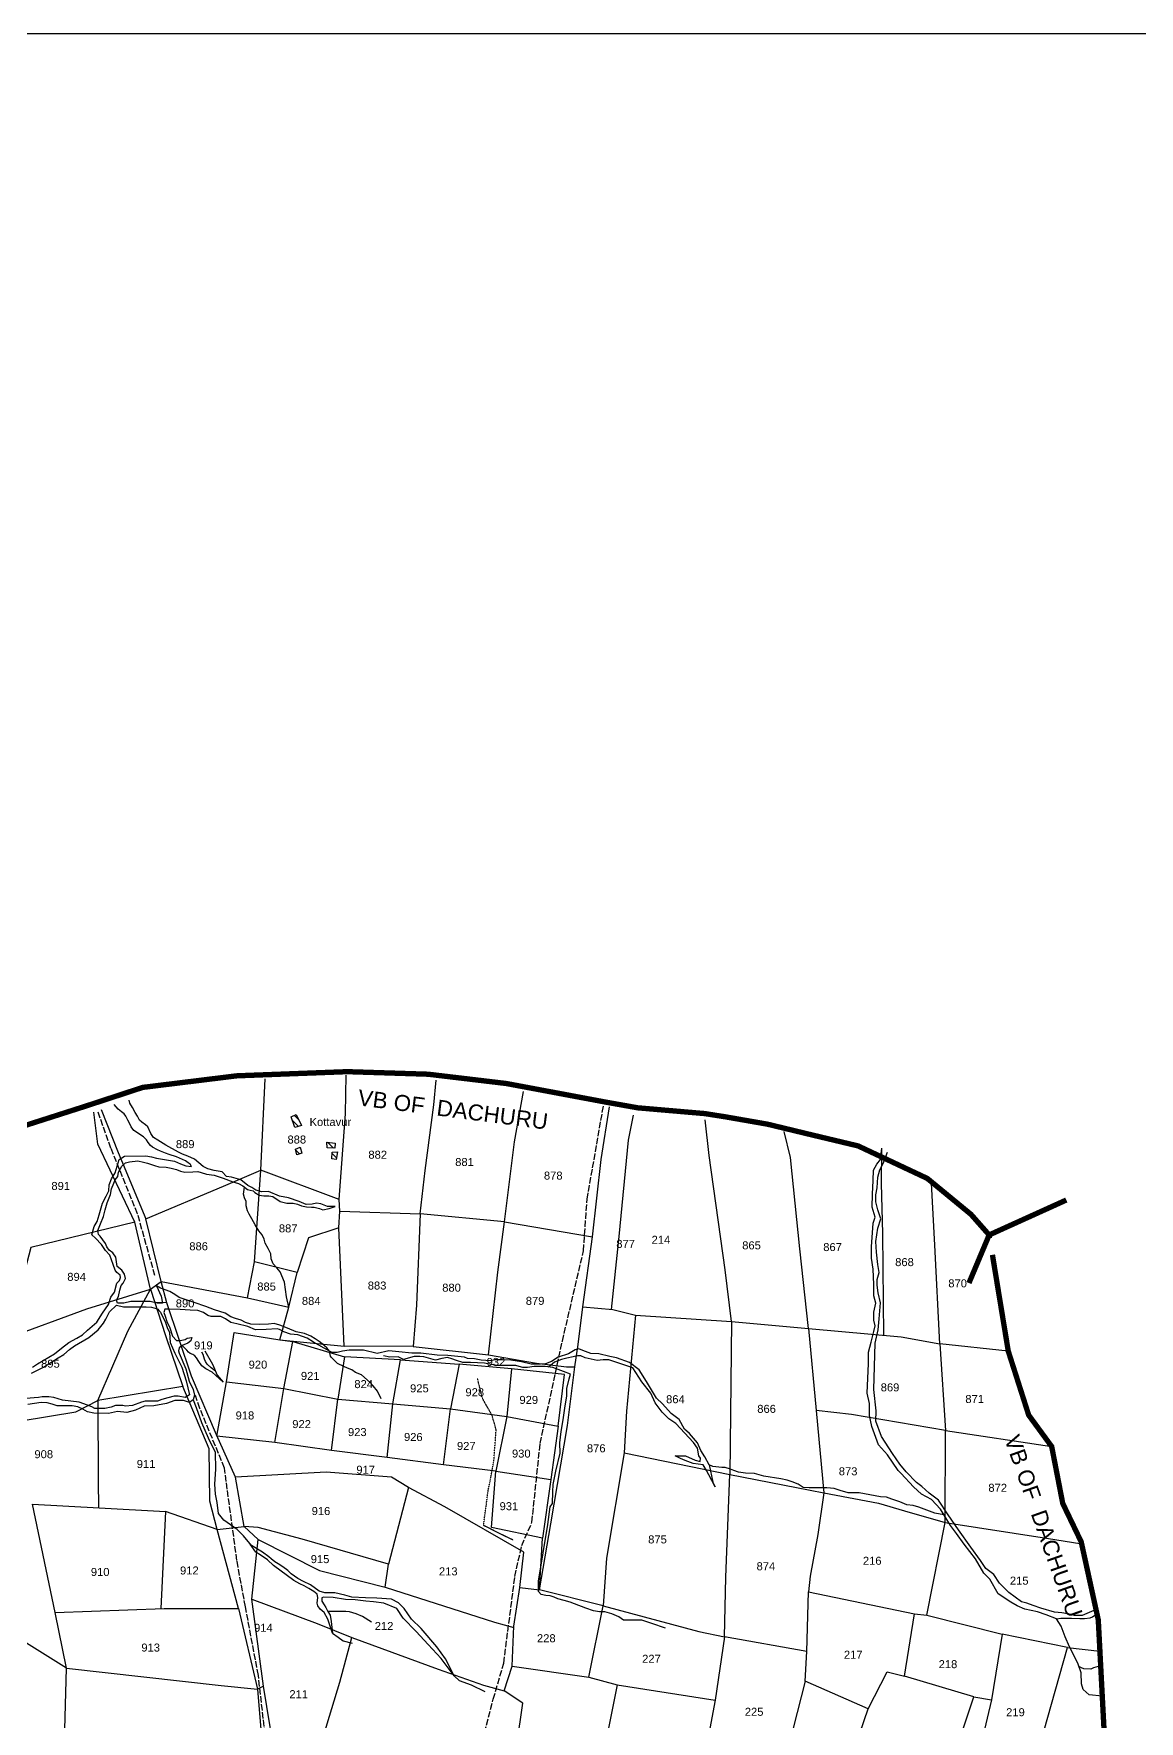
# Model space of a CAD drawing. Header units: inches. Extents: x 339104 to 349025, y 1581789 to 1595836.
# Drawn here: x 344676 to 346748, y 1592672 to 1595836 of the extents above; entities that cross this region are included whole.
import ezdxf

# ---------------------------------------------------------------- set-up
doc = ezdxf.new("R2010")
doc.units = ezdxf.units.IN
doc.header["$MEASUREMENT"] = 0
for name, pattern in [('ACAD_ISO02W100', [15, 12, -3]), ('ACAD_ISO03W100', [30, 12, -18]), ('ACAD_ISO07W100', [3, 0, -3]), ('BORDER', [1.75, 0.5, -0.25, 0.5, -0.25, 0, -0.25])]:
    doc.linetypes.add(name, pattern=pattern)
for name, color, linetype in [('C LINE COO', 6, 'Continuous'), ('CARTTRACK', 30, 'ACAD_ISO02W100'), ('NALA', 4, 'Continuous'), ('SURVEY_BND', 7, 'Continuous'), ('SURVEY_NO', 7, 'Continuous'), ('VILLAGE_AREA', 1, 'Continuous'), ('ZTEXT', 7, 'Continuous')]:
    doc.layers.add(name, color=color, linetype=linetype)
doc.layers.add('FOOTPATH', color=150, linetype='ACAD_ISO07W100', lineweight=30)
doc.layers.add('VILL_BOUNDARY', color=6, linetype='BORDER', lineweight=30)
doc.styles.get("Standard").update_dxf_attribs({"font": 'arial.ttf'})

msp = doc.modelspace()

# ---------------------------------------------------------------- hatches: boundary and pattern name
at = {"layer": 'VILLAGE_AREA'}
h = msp.add_hatch(dxfattribs=at)
h.set_pattern_fill('ANSI31', color=256, scale=70.664181, angle=89.8223, style=0)
h.set_pattern_definition([(134.82225, (338569.871, 1581897.7874), (-6.265237, -6.2264835), [])])
h.paths.add_polyline_path([(345167.1, 1593809.4), (345157.8, 1593805.2), (345164.7, 1593785.1), (345177.6, 1593789.3)])
h.paths.add_polyline_path([(345174.9, 1593748.3), (345166, 1593744.8), (345168.9, 1593734.2), (345178.1, 1593737)])
h.paths.add_polyline_path([(345240.6, 1593755.7), (345225.1, 1593758.1), (345225.4, 1593747.2), (345240, 1593746.7)])
h.paths.add_polyline_path([(345244.7, 1593739.5), (345234.6, 1593739), (345234.1, 1593726.5), (345242.3, 1593725.5)])
h.paths.add_polyline_path([(345142.1, 1593745.7), (345238.3, 1593745.4), (345238.5, 1593799.2), (345142.3, 1593799.5)], flags=9)

# ---------------------------------------------------------------- linework, layer by layer
at = {"layer": 'C LINE COO', "color": 0}
msp.add_lwpolyline([(339104, 1595835.5), (339104, 1581788.9), (349025.1, 1581788.9), (349025.1, 1595835.5), (339104, 1595835.5)], dxfattribs=at)
at = {"layer": 'CARTTRACK'}
for points in [[(345487.1, 1592520), (345536.8, 1592713.7), (345556.6, 1592781.3), (345577.3, 1592943.6), (345590.2, 1593001.6), (345609.4, 1593045.3), (345624.8, 1593193.2), (345666.4, 1593384.7), (345706.1, 1593554.2), (345712.8, 1593650.9), (345743.5, 1593826.3)], [(344902.6, 1593507.7), (344870.3, 1593623.5), (344820.1, 1593746.3), (344795.4, 1593816.7)], [(345352.2, 1591971), (345292.7, 1591992), (345248.7, 1592009.8), (345205.5, 1592047.4), (345172.2, 1592120.4), (345155.4, 1592237.1), (345170.4, 1592383), (345180.4, 1592442), (345175.9, 1592463.7), (345160.6, 1592494.8), (345120.4, 1592575.8), (345109.1, 1592647.9), (345096.6, 1592758.2), (345072.4, 1592886.6), (345056.3, 1592973.8), (345038.3, 1593107.1), (345033.1, 1593146.6), (344987.1, 1593258.8), (344978.7, 1593282.7)]]:
    msp.add_lwpolyline(points, dxfattribs=at)
at = {"layer": 'FOOTPATH', "ltscale": 0.0001}
msp.add_lwpolyline([(345573.6, 1593012), (345538.2, 1593029.4), (345518.6, 1593039.3), (345527.3, 1593104.6), (345537.8, 1593158.2), (345542.3, 1593219), (345534.6, 1593245.8), (345516.2, 1593278.4), (345507.5, 1593314.5)], dxfattribs=at)
at = {"layer": 'NALA'}
for points in [[(344673.1, 1593336.2), (344682.5, 1593342.3), (344714.3, 1593360.9), (344727.8, 1593371.5), (344741.3, 1593382.1), (344756.4, 1593390.7), (344767, 1593396.6), (344776.5, 1593405.7), (344793.8, 1593420.7), (344804.2, 1593437.6), (344815.4, 1593453.3), (344820.1, 1593467.2), (344827, 1593476.5), (344831.5, 1593493.4), (344836.5, 1593498.6), (344838.4, 1593504), (344837.3, 1593508.5), (344831.1, 1593513.4), (344828.1, 1593517.7), (344824.1, 1593528.8), (344818.3, 1593545.8), (344809.8, 1593554.7), (344802.3, 1593566), (344791, 1593578.1), (344784.7, 1593584.2), (344788.7, 1593599.5), (344794.4, 1593608.9), (344798.4, 1593621.4), (344804.7, 1593643.6), (344811.5, 1593656.5), (344816.1, 1593666.9), (344816.6, 1593678), (344821.1, 1593689), (344828.4, 1593700.4), (344835.4, 1593725.1), (344845.5, 1593731.7), (344885.8, 1593732.3), (344896, 1593730.4), (344905.6, 1593728), (344924.5, 1593724.9), (344939.6, 1593722.2), (344950.9, 1593717.2), (344960.5, 1593713.7), (344971.1, 1593712.2), (344969, 1593716.5), (344964.8, 1593719.3), (344960.1, 1593723.1), (344949, 1593727.6), (344943.1, 1593730.2), (344929.5, 1593734.7), (344922.2, 1593737.4), (344913, 1593741.1), (344907.6, 1593743.5), (344897.9, 1593748.7), (344894.2, 1593751.6), (344890.2, 1593757), (344886.6, 1593762.4), (344881.2, 1593767.9), (344863.3, 1593779.6), (344858.2, 1593786.5), (344854.9, 1593793.3), (344851.9, 1593799.2), (344848.1, 1593806.5), (344845.1, 1593810.8), (344840.3, 1593814.5), (344834, 1593819.5), (344826.3, 1593828.2)], [(346381.7, 1593059.5), (346364.7, 1593062.2), (346334.7, 1593073.7), (346323.9, 1593076.8), (346311.8, 1593078.1), (346298.9, 1593083.5), (346283.7, 1593088.8), (346273.8, 1593092.3), (346263, 1593093.3), (346222.5, 1593100.3), (346202.1, 1593100.5), (346187, 1593104.9), (346176.1, 1593108.4), (346161.9, 1593109.6), (346146.5, 1593109.6), (346128.8, 1593110), (346117.6, 1593110.5), (346108.5, 1593116.7), (346097.2, 1593121.1), (346087.7, 1593124.2), (346075.7, 1593126.5), (346044, 1593131.9), (346026.6, 1593136.9), (346009.9, 1593137.5), (345996.8, 1593139.1), (345987.8, 1593142.4), (345981.4, 1593144.7), (345971.3, 1593147.9), (345965.5, 1593147.9), (345948.5, 1593149.7), (345941.5, 1593153), (345933.7, 1593167.8), (345926.2, 1593179.6), (345919.6, 1593194), (345904.6, 1593212), (345895.5, 1593219.8), (345885.3, 1593238.2), (345870.3, 1593249.4), (345854.1, 1593267.1), (345842.7, 1593277.7), (345823.8, 1593309.5), (345810.2, 1593331.1), (345792.3, 1593345), (345768, 1593353.5), (345755.4, 1593356.1), (345734.9, 1593361), (345719.7, 1593362), (345704.6, 1593367.6), (345697, 1593370.7), (345690.5, 1593368.8), (345677.6, 1593361), (345658.7, 1593354.6), (345645.8, 1593346.9), (345634.6, 1593342.6), (345625.7, 1593341.7), (345607.9, 1593341.7), (345590, 1593346.3), (345569.5, 1593349.2), (345554, 1593349.7), (345540.3, 1593349.7), (345531.5, 1593348.2), (345514.4, 1593349.2), (345501.9, 1593351.5), (345488.8, 1593352.3), (345483.1, 1593354.8), (345451.6, 1593357.7), (345431.7, 1593358.6), (345401.3, 1593362.3), (345384.2, 1593362.5), (345359.9, 1593364.9), (345340.9, 1593366.6), (345319.2, 1593361.8), (345293.5, 1593367.9), (345266.9, 1593368.2), (345254, 1593366), (345244.3, 1593363.5), (345235.2, 1593363.6), (345229.7, 1593366.2), (345224.9, 1593372.3), (345216.4, 1593379.6), (345210.5, 1593384.1), (345203.1, 1593389.1), (345194.6, 1593394.4), (345182.8, 1593399.2), (345167.6, 1593402.6), (345151.1, 1593409.4), (345136.7, 1593415), (345126.2, 1593418.2), (345115.8, 1593416.6), (345098.3, 1593416.1), (345082.4, 1593416.9), (345072.5, 1593420.1), (345064.1, 1593423.9), (345053.9, 1593427.4), (345045, 1593430.4), (345034.2, 1593437.1), (345014.3, 1593443.3), (344998, 1593449.6), (344976.5, 1593457.1), (344961.3, 1593462.2), (344948.4, 1593466.8), (344939.9, 1593472), (344930.4, 1593477.7), (344913.3, 1593484.4), (344905.5, 1593488.7), (344914.4, 1593469.2), (344917.1, 1593456.2), (344906.7, 1593456.2), (344893.7, 1593459.3), (344882.2, 1593459.4), (344871.1, 1593459.4), (344857.6, 1593459.4), (344844.2, 1593456), (344832.3, 1593456.1), (344830.8, 1593461.8), (344834.3, 1593468.7), (344836.6, 1593480.2), (344839.7, 1593489.4), (344843.2, 1593493.6), (344844.3, 1593496.2), (344847.8, 1593502.4), (344845.5, 1593510.4), (344840.6, 1593517.7), (344831.9, 1593524.8), (344829.3, 1593542.3), (344823.5, 1593550.2), (344816.9, 1593555.4), (344812.7, 1593561.4), (344810.3, 1593567.8), (344805.2, 1593574.7), (344800.3, 1593581.4), (344797, 1593584.7), (344795.8, 1593592.3), (344800.7, 1593605), (344806.2, 1593618.5), (344809.6, 1593631.1), (344813.3, 1593644.4), (344816.6, 1593653.8), (344819.1, 1593659.5), (344821.5, 1593670.1), (344825.8, 1593681), (344827.9, 1593687.3), (344833.4, 1593693.6), (344834.4, 1593701.9), (344840.4, 1593713.1), (344847.7, 1593719.1), (344855, 1593721.2), (344870.7, 1593722.7), (344881.3, 1593720.2), (344888.9, 1593718.4), (344901.6, 1593714.4), (344910, 1593711.3), (344923.9, 1593710.7), (344933.3, 1593708.9), (344943.3, 1593706.7), (344950.8, 1593703.7), (344958.7, 1593701.8), (344973.5, 1593702.4), (344982.9, 1593703), (344989.6, 1593700.8), (344999.5, 1593697.8), (345013.7, 1593696.2), (345030.4, 1593690.4), (345048.5, 1593683.7), (345059.4, 1593680.4), (345067.2, 1593676.1), (345076, 1593669.4), (345081.1, 1593667.9), (345086.9, 1593666.7), (345090.2, 1593663.3), (345098, 1593658.5), (345106.5, 1593657.2), (345115.9, 1593657.2), (345123.4, 1593656), (345137.3, 1593646.7), (345150, 1593643.6), (345161.8, 1593643.6), (345170, 1593641.8), (345177.2, 1593638.4), (345186.9, 1593636.9), (345196.3, 1593636.2), (345201.1, 1593636.2), (345211.4, 1593633.2), (345217.1, 1593630.7), (345229.3, 1593633.4), (345240.5, 1593637), (345225.9, 1593637.1), (345213.9, 1593642.2), (345205.7, 1593643.5), (345197.2, 1593641.4), (345186, 1593641.1), (345173, 1593646.6), (345153.1, 1593653.3), (345136.4, 1593656.4), (345115.7, 1593665.6), (345103.3, 1593664.7), (345091.8, 1593668.1), (345084.6, 1593672.6), (345076.7, 1593676.9), (345063.8, 1593687.2), (345046.2, 1593692.1), (345036.9, 1593693.3), (345028.4, 1593702.1), (345013.6, 1593704.9), (345002.1, 1593707.6), (344993, 1593712.5), (344976.7, 1593725.8), (344964.1, 1593731.9), (344954.1, 1593735.3), (344947.1, 1593739.2), (344922.9, 1593752.2), (344908.1, 1593761.6), (344899.9, 1593766.8), (344894.8, 1593774), (344889.4, 1593786.5), (344884.9, 1593790.1), (344877.9, 1593795.3), (344874, 1593798.9), (344869.8, 1593806.8), (344865.9, 1593813.7), (344860.8, 1593822.8), (344855.9, 1593831), (344854.5, 1593836.7)], [(346678.4, 1592719.6), (346653.8, 1592721.9), (346642.4, 1592731.6), (346639.2, 1592742.2), (346638.9, 1592763.3), (346632.4, 1592781.2), (346617.1, 1592811.6), (346608.6, 1592830.7), (346601.4, 1592850.8), (346592.5, 1592864.2), (346573.4, 1592871.6), (346557.2, 1592877.3), (346533.3, 1592882.7), (346518.7, 1592888.8), (346507.3, 1592895.7), (346483, 1592911.2), (346467.6, 1592938.4), (346456.3, 1592950.2), (346440.8, 1592976.6), (346419.8, 1593004.6), (346405.3, 1593024.6), (346393.9, 1593039.2), (346375.4, 1593070.1), (346358.4, 1593088), (346339.7, 1593098.2), (346324.3, 1593112), (346301.7, 1593136.8), (346295.6, 1593142.1), (346275.6, 1593171.7), (346259, 1593190.4), (346246.5, 1593225), (346242.1, 1593245.7), (346242.2, 1593268), (346237.4, 1593287.1), (346240.5, 1593342.9), (346240.5, 1593363.9), (346245.5, 1593383), (346250, 1593402.9), (346252.5, 1593413.4), (346250.5, 1593424.4), (346250.5, 1593439.4), (346254.2, 1593455.8), (346250.2, 1593470), (346250.3, 1593491.1), (346249.2, 1593519.5), (346246, 1593540.2), (346246, 1593561.7), (346249, 1593605.7), (346252.7, 1593617), (346247.1, 1593636.1), (346247.6, 1593660.5), (346248.9, 1593686.2), (346249.3, 1593705.2), (346255.9, 1593716.6), (346262.4, 1593725.5), (346264.9, 1593746.9)], [(346666.7, 1592881.9), (346653.7, 1592876.4), (346640.9, 1592870.7), (346625.6, 1592870.7), (346613.4, 1592873.9), (346602.8, 1592875.4), (346589.1, 1592876.8), (346563.4, 1592884.5), (346549, 1592889.5), (346536.7, 1592893.7), (346526.9, 1592896.3), (346503.3, 1592913.8), (346485.8, 1592931.2), (346475, 1592947.4), (346460.1, 1592958.8), (346450.2, 1592973.6), (346432.1, 1592998.7), (346409, 1593031.3), (346389.4, 1593059.3), (346371.5, 1593086.6), (346353.9, 1593100), (346340.2, 1593112.6), (346330.4, 1593119.7), (346310.9, 1593139.9), (346299.2, 1593154), (346285.5, 1593174.4), (346264.6, 1593206.3), (346253.9, 1593234.7), (346254.4, 1593254.4), (346249.9, 1593294), (346251.6, 1593337.3), (346253, 1593381.1), (346258.2, 1593406.2), (346260.1, 1593426.9), (346262.6, 1593456.9), (346258.4, 1593475.3), (346256.7, 1593489.9), (346256.7, 1593500.2), (346260, 1593513.5), (346257.4, 1593528.7), (346255.1, 1593551.4), (346254, 1593571.5), (346258, 1593596.4), (346263.3, 1593614.3), (346257.9, 1593630.9), (346254, 1593645.8), (346254.2, 1593659), (346256.3, 1593672.1), (346257.7, 1593692.4), (346261.2, 1593706.1), (346268, 1593717.7), (346272.8, 1593730.8), (346275.8, 1593739.2)], [(345153.7, 1593448.7), (345149.5, 1593468), (345145.8, 1593495.7), (345137.3, 1593514.5), (345130.9, 1593522.5), (345124.6, 1593530), (345120.8, 1593539.1), (345119.8, 1593548.7), (345115, 1593558.3), (345109.2, 1593568.5), (345107.6, 1593576), (345103.9, 1593584), (345097.5, 1593591.5), (345090.4, 1593603), (345084.4, 1593614.3), (345079.1, 1593623), (345076.2, 1593629.4), (345073.6, 1593638.7), (345073.6, 1593646.6), (345070.6, 1593653.4), (345068.7, 1593660.1), (345070.8, 1593673.4)], [(344671.3, 1593324.9), (344694.1, 1593335.8), (344721.3, 1593353.5), (344731.7, 1593360), (344742.4, 1593369.3), (344752, 1593376.2), (344778.6, 1593392), (344796, 1593406), (344806.4, 1593418.4), (344810.9, 1593426.3), (344817.7, 1593439.9), (344830.8, 1593452.3), (344843.5, 1593449.2), (344861.8, 1593449.2), (344875.7, 1593449.1), (344886.1, 1593449.1), (344896.1, 1593448.7), (344904.7, 1593446.2), (344907.9, 1593444.6), (344910.1, 1593442.5), (344913, 1593439.3), (344922.7, 1593419.5), (344925.8, 1593410.4), (344929.7, 1593400.8), (344931.5, 1593382.5), (344939.8, 1593362.5), (344953.2, 1593335.9), (344961, 1593310.4), (344967.3, 1593284), (344959.1, 1593279.1), (344946.5, 1593282), (344938.7, 1593282), (344926.7, 1593278.8), (344915.4, 1593275.2), (344907.5, 1593272.1), (344898.2, 1593272.5), (344884.5, 1593272.6), (344877.6, 1593270.7), (344860.4, 1593264.5), (344847.6, 1593263.1), (344842.5, 1593264.1), (344829, 1593264.2), (344820.9, 1593261.3), (344809, 1593258.7), (344801.1, 1593258.8), (344793.7, 1593258.8), (344790.1, 1593258.8), (344784.7, 1593262), (344769.3, 1593267.1), (344760.9, 1593270.6), (344729.4, 1593274.5), (344712.9, 1593279.2), (344703.7, 1593280.5), (344691.1, 1593280.5), (344684.5, 1593279.3), (344660.5, 1593277.1)], [(345229.7, 1593366.2), (345200, 1593383), (345187.8, 1593390.3), (345170.6, 1593396.5), (345156.7, 1593397.7), (345144, 1593402.3), (345135.9, 1593406.5), (345131.7, 1593407.7), (345111.4, 1593406.8), (345090.9, 1593406.2), (345076.8, 1593412.1), (345056.3, 1593417.6), (345045, 1593419.8), (345035, 1593426.7), (345026.2, 1593430.8), (345017.5, 1593430.8), (345008.3, 1593430.8), (345002, 1593433.2), (344993.5, 1593438.4), (344983.4, 1593442), (344968.5, 1593443), (344959.5, 1593443.5), (344949.9, 1593444.2), (344929.1, 1593444.7), (344921.3, 1593445), (344919.4, 1593438.6), (344922, 1593431.8), (344924.8, 1593421.7), (344930.7, 1593409.6), (344935.8, 1593394), (344943.1, 1593386), (344949.7, 1593386.2), (344959.6, 1593388), (344963.2, 1593390.4), (344971.7, 1593392), (344970.2, 1593385.6), (344964.5, 1593381.2), (344953.7, 1593376.7), (344948.3, 1593372.3), (344946.8, 1593366.9), (344948, 1593362.2), (344960.6, 1593332.7), (344966.9, 1593310.1), (344974.2, 1593294.5), (344976.8, 1593283.5), (344974.1, 1593274.8), (344967.3, 1593270.1), (344956.2, 1593273.4), (344940.1, 1593273.6), (344924.5, 1593268.2), (344900.7, 1593263.4), (344882.5, 1593262.9), (344866, 1593255.2), (344850.2, 1593250.8), (344832.6, 1593252.7), (344815.4, 1593249.5), (344788.3, 1593249.6), (344776.5, 1593252.4), (344767.3, 1593257.6), (344758.4, 1593261.7), (344747.6, 1593263.3), (344741.2, 1593263.4), (344729.9, 1593263.4), (344719.5, 1593263.9), (344710.1, 1593266.5), (344700.9, 1593269.1), (344689.6, 1593269.6), (344664.6, 1593266.2)], [(344996.3, 1593366.6), (345010.7, 1593341.8), (345019.5, 1593321.4), (345030.6, 1593308.1), (345010, 1593326.5), (344998.2, 1593333), (344990.9, 1593338.6), (344985, 1593346.9), (344980.3, 1593353.7), (344977.4, 1593357.3), (344973.8, 1593359.6), (344968.8, 1593361.4), (344965.6, 1593364.4), (344962.3, 1593367.9), (344953.7, 1593376.7)], [(345016.3, 1593328.6), (345008, 1593334.7), (345000.3, 1593341.6), (344997.4, 1593346.9), (344995.6, 1593351.3), (344993.3, 1593359.6), (344990.4, 1593364)], [(345326.9, 1593276.5), (345319.6, 1593290.8), (345311.6, 1593301.3), (345306.4, 1593307.5), (345289.6, 1593321.7), (345278.6, 1593326.3), (345271.6, 1593331), (345263.6, 1593334.2), (345256.7, 1593337.5), (345245, 1593343.1), (345241.1, 1593346.9), (345233.8, 1593354.1), (345232, 1593356.4), (345229.7, 1593366.2)], [(345859.9, 1592846.9), (345834, 1592855.5), (345815.3, 1592861.7), (345795.9, 1592861.7), (345780.9, 1592861.8), (345772, 1592868.1), (345758.9, 1592874), (345745.9, 1592877.3), (345735.8, 1592877.3), (345724.7, 1592879.3), (345710.3, 1592884.3), (345689.2, 1592892.2), (345681.1, 1592895.7), (345670, 1592899), (345658, 1592901.8), (345651.1, 1592904.9), (345643.7, 1592907.5), (345635.6, 1592908.2), (345626.7, 1592910), (345621.5, 1592915.7), (345621.5, 1592921.5), (345621.5, 1592935), (345639.1, 1593041.1), (345643.8, 1593074), (345647.8, 1593080.8), (345648.3, 1593102.7), (345648.9, 1593116), (345654.1, 1593141.1), (345662.1, 1593174.6), (345661.6, 1593194.5), (345664.2, 1593215.7), (345668, 1593237.1), (345671.4, 1593263.5), (345674.5, 1593282), (345674.5, 1593296.4), (345679.2, 1593314.4), (345681.7, 1593323.1), (345668.3, 1593328.1), (345663.7, 1593329.7), (345648.6, 1593335.4), (345634.2, 1593337.1), (345613.7, 1593337.4), (345601.2, 1593335.5), (345592.5, 1593335.5), (345585.4, 1593337.5), (345579.4, 1593339.4), (345568.2, 1593339.4), (345555.7, 1593339.5), (345543.7, 1593339.5), (345520.2, 1593343.4), (345494.2, 1593344.6), (345479.7, 1593344.6), (345468, 1593348.7), (345459, 1593351.5), (345451.1, 1593354.2), (345440.5, 1593352.4), (345428.5, 1593349.4), (345415.7, 1593352.7), (345407, 1593355.7), (345399.3, 1593356.3), (345388.4, 1593356.3), (345368.8, 1593350.7), (345358.4, 1593355.3), (345342.9, 1593355.1), (345331.2, 1593357.3)], [(345941.5, 1593153), (345948.3, 1593120.7), (345952.5, 1593111.6), (345941.2, 1593134.4), (345936.6, 1593142.4), (345930.5, 1593152.8), (345911.5, 1593155.6), (345896.8, 1593160.9), (345888.1, 1593164.9), (345877.8, 1593169.6), (345897.4, 1593169.8), (345915.3, 1593161.5), (345924.8, 1593159.4), (345925, 1593165.3), (345922.1, 1593169.7), (345919.6, 1593184), (345912.2, 1593194.6), (345879, 1593230.8), (345866, 1593239.1), (345853.4, 1593252), (345840.3, 1593269.1), (345832.2, 1593287.6), (345815.1, 1593308.9), (345798.4, 1593334.8), (345776, 1593342.3), (345753.5, 1593349.9), (345743, 1593349.9), (345731.7, 1593348.6), (345709.3, 1593353.7), (345701.1, 1593357.5), (345695, 1593357.6), (345686.8, 1593355.7), (345674.8, 1593352.8), (345665, 1593350.7), (345651.8, 1593345.3), (345640.3, 1593336.3)], [(345521.9, 1592727.6), (345496.3, 1592739.8), (345473.4, 1592748.2), (345463.7, 1592757.2), (345447.5, 1592789.5), (345431, 1592811.7), (345401.9, 1592846.3), (345383.5, 1592863.7), (345370.1, 1592883.9), (345359.4, 1592894.3), (345346.2, 1592900.9), (345318.5, 1592903.1), (345297.6, 1592903.8), (345272, 1592905), (345258.5, 1592908.8), (345239.7, 1592913), (345221.3, 1592913.1), (345210.6, 1592915.9), (345194.5, 1592928.2), (345181, 1592934.1), (345170.6, 1592939.7), (345157.8, 1592948.8), (345151.5, 1592955), (345142.5, 1592961.6), (345133.9, 1592967.6), (345127.7, 1592971.4), (345120.7, 1592977), (345116.2, 1592980.4), (345104.5, 1592989.1), (345083.7, 1593001.5), (345068.4, 1593020.1), (345056.8, 1593031.6), (345031.9, 1593049.5), (345021.7, 1593061.7), (345019.4, 1593082.7), (345016.5, 1593097.8), (345015.1, 1593116.5), (345016.6, 1593145.2), (345016.2, 1593176.3), (345003.4, 1593203.2), (344990.6, 1593232), (344980.7, 1593259.8), (344974.9, 1593274.4)], [(345235.5, 1592837.6), (345226.8, 1592863.8), (345220, 1592876), (345212.2, 1592882.5), (345207.8, 1592888.6), (345206.8, 1592893.4), (345208.2, 1592904.2), (345206.5, 1592910.7), (345200.4, 1592915.5), (345191.3, 1592921.3), (345182.5, 1592926.4), (345174.3, 1592930.2), (345163.1, 1592936), (345124.7, 1592964.1), (345113.5, 1592975), (345100, 1592984.6), (345092.1, 1592989), (345081.2, 1593004.6)], [(345463.7, 1592757.2), (345439.1, 1592789.7), (345414.8, 1592816), (345392.4, 1592840.5), (345368, 1592865.8), (345356.1, 1592883.5), (345331.7, 1592893.8), (345312.3, 1592896.5), (345298.1, 1592897.6), (345277.7, 1592900), (345259.7, 1592900.4), (345236.7, 1592904.3), (345218.7, 1592905), (345215.7, 1592903.7), (345215.7, 1592897.2), (345220.1, 1592890.7), (345223.1, 1592885.3), (345226.8, 1592878.2), (345231.2, 1592871), (345232.9, 1592859.5), (345235.5, 1592837.6), (345246, 1592830.1), (345255.5, 1592823.3), (345272.5, 1592818.8)], [(345308.4, 1592857.8), (345291.6, 1592868.9), (345279.8, 1592873.9), (345267.2, 1592877.4), (345260.3, 1592877.8), (345253.1, 1592877.8), (345244.7, 1592877.8), (345226.8, 1592878.2)], [(346592.5, 1592864.2), (346600.8, 1592865.8), (346621, 1592865.7), (346636.1, 1592864.7), (346644.9, 1592865.1), (346655.9, 1592866), (346659.9, 1592868.2), (346668.5, 1592873.7)], [(346675.3, 1592779.1), (346670.5, 1592775.2), (346662, 1592772.8), (346656.9, 1592770), (346643.7, 1592770.9), (346639.5, 1592772.7), (346634.6, 1592775)]]:
    msp.add_lwpolyline(points, dxfattribs=at)
at = {"layer": 'SURVEY_BND'}
for points in [[(344802, 1593819.1), (344833.6, 1593738.6), (344885.8, 1593614), (345031.1, 1593675.4), (345101.4, 1593705.1), (345109.4, 1593876.6)], [(345247.7, 1593650.6), (345260.1, 1593811.1), (345261.4, 1593883.3)], [(345399.9, 1593623.2), (345409.5, 1593704.6), (345425.3, 1593828.1), (345430.1, 1593874.3)], [(345558.1, 1593608.2), (345576.5, 1593758.5), (345593.7, 1593852.6)], [(344864.7, 1593608.1), (344795.5, 1593753.9), (344788.4, 1593814.1)], [(345705, 1593449.3), (345722.8, 1593580.2), (345739.4, 1593725.6), (345754.6, 1593824.3)], [(345758.6, 1593444.2), (345773.1, 1593581), (345790.4, 1593761.9), (345799.5, 1593808.7)], [(345983.7, 1593421.5), (345971.6, 1593518.4), (345941.5, 1593733), (345934.1, 1593799.8)], [(346127.8, 1593408.7), (346111.5, 1593557.6), (346094, 1593728.9), (346082.2, 1593778)], [(346268.8, 1593395.7), (346267.3, 1593586.4), (346264.4, 1593680.4), (346264.9, 1593746.9)], [(344914.5, 1593496.6), (345076.2, 1593466.1), (345089.6, 1593533.8), (345101.4, 1593705.1)], [(345249.3, 1593628.7), (345247.7, 1593650.6), (345101.4, 1593705.1)], [(346502.2, 1593366.1), (346373.7, 1593380), (346364.3, 1593564.6), (346358.3, 1593681)], [(344894.3, 1593482.1), (344864.7, 1593608.1), (344670.2, 1593560.7), (344625.6, 1593390.4)], [(344894.3, 1593482.1), (344914.5, 1593496.6), (344885.8, 1593614)], [(345247.2, 1593597.2), (345249.3, 1593628.7), (345399.9, 1593623.2), (345392.9, 1593452.6), (345386.8, 1593374.8), (345257.2, 1593375.5)], [(345386.8, 1593374.8), (345527.7, 1593359.2), (345545.6, 1593514.1), (345558.1, 1593608.2), (345399.9, 1593623.2)], [(345558.1, 1593608.2), (345722.8, 1593580.2)], [(345136.9, 1593387.5), (345257.2, 1593375.5), (345247.2, 1593597.2), (345190.5, 1593578.4), (345169.4, 1593513.3)], [(345076.2, 1593466.1), (345153.7, 1593448.7), (345169.4, 1593513.3), (345089.6, 1593533.8)], [(344625.6, 1593390.4), (344775.1, 1593445.2), (344894.3, 1593482.1)], [(344795.4, 1593273.3), (344852.1, 1593403.4), (344894.3, 1593482.1), (344922.7, 1593395.4), (344954.8, 1593299.6)], [(344924.7, 1593456.9), (344914.5, 1593496.6)], [(345019.2, 1593032.1), (345070, 1593037.4), (345053.7, 1593129.6), (345017.8, 1593209.1), (344971.2, 1593319.5), (344924.7, 1593456.9), (344903.6, 1593457)], [(345136.9, 1593387.5), (345153.7, 1593448.7)], [(345743, 1592888.6), (345623.3, 1592918.5), (345644.6, 1593042.4), (345675.7, 1593226.5), (345689.6, 1593337), (345695.7, 1593378.3), (345705, 1593449.3), (345761.2, 1593444), (345803.7, 1593433.7), (345786.7, 1593253.6), (345782.5, 1593175.7), (345749, 1592978.2), (345743, 1592888.6)], [(345803.7, 1593433.7), (345983.7, 1593421.5), (345980.1, 1593134.7)], [(345983.7, 1593421.5), (346127.8, 1593408.7), (346142.1, 1593254.7), (346156.3, 1593100.6)], [(345036.8, 1593308.3), (345050.9, 1593401.3), (345136.9, 1593387.5), (345161.1, 1593384.3)], [(345144, 1593295.9), (345161.1, 1593384.3), (345258.1, 1593355.4)], [(346127.8, 1593408.7), (346301.7, 1593392.7), (346373.7, 1593380), (346384.3, 1593217.2), (346208.3, 1593247.5), (346142.1, 1593254.7)], [(345362.9, 1593349.7), (345258.1, 1593355.4), (345245.3, 1593276.1), (345348.9, 1593267.4)], [(345527.7, 1593359.2), (345617.9, 1593343.8), (345674.3, 1593336.5), (345689.6, 1593337)], [(345348.9, 1593267.4), (345362.9, 1593349.7), (345472.9, 1593341.4)], [(345571.2, 1593332.8), (345472.9, 1593341.4), (345456.9, 1593257.7)], [(345658.5, 1593225.8), (345670.5, 1593322.3), (345571.2, 1593332.8), (345562.6, 1593243.7)], [(345019.2, 1593032.1), (345005.4, 1593085), (345004.1, 1593183.3), (344954.8, 1593299.6), (344795.4, 1593273.3)], [(345127.5, 1593194.7), (345018.9, 1593206.6), (345036.8, 1593308.3), (345144, 1593295.9)], [(345233.7, 1593179.8), (345127.5, 1593194.7), (345144, 1593295.9), (345245.3, 1593276.1)], [(344548.8, 1593218.5), (344754.2, 1593252.6), (344795.4, 1593273.3), (344796.1, 1593122.8), (344796.6, 1593072.7)], [(345337.8, 1593166.8), (345233.7, 1593179.8), (345245.3, 1593276.1)], [(345443.7, 1593152.8), (345337.8, 1593166.8), (345348.9, 1593267.4), (345456.9, 1593257.7)], [(345541.5, 1593141.2), (345443.7, 1593152.8), (345456.9, 1593257.7), (345562.6, 1593243.7), (345541.5, 1593141.2)], [(345562.6, 1593243.7), (345658.5, 1593225.8), (345644.5, 1593125.4)], [(346384.1, 1593045.1), (346384.3, 1593217.2)], [(346384.3, 1593217.2), (346583.6, 1593187.3)], [(345782.5, 1593175.7), (345980.1, 1593134.7)], [(345378.2, 1593110.8), (345346.1, 1593129.6), (345223.9, 1593139.3), (345053.7, 1593129.6)], [(345623.3, 1592918.5), (345629.2, 1593015.7), (345533.4, 1593035.7), (345541.5, 1593141.2), (345644.5, 1593125.4), (345629.2, 1593015.7)], [(345970.3, 1592830.9), (345972.7, 1592942.2), (345980.1, 1593134.7), (346105.5, 1593110.3), (346156.3, 1593100.6), (346145.1, 1593022.3), (346131, 1592944.6), (346127.9, 1592914.7)], [(345586.9, 1592922.9), (345594.3, 1592989.6), (345446.1, 1593074.2), (345378.2, 1593110.8), (345340.6, 1592967.1)], [(346156.3, 1593100.6), (346259, 1593081.3), (346307.9, 1593066.9), (346384.1, 1593045.1)], [(344715.9, 1592876), (344673.3, 1593079.4), (344798.2, 1593072.6), (344922.4, 1593065.7)], [(345059.3, 1592883.6), (345019.2, 1593032.1), (344922.4, 1593065.7), (344913.6, 1592883.5)], [(345334.5, 1592923.4), (345340.6, 1592967.1), (345178.7, 1593013.6), (345096, 1593035.5), (345070, 1593037.4), (345096.4, 1593012.9)], [(346349.8, 1592871.3), (346384.1, 1593045.1), (346573.6, 1593015.3), (346639.8, 1593004.8)], [(345084.4, 1592901.1), (345096.4, 1593012.9), (345211.4, 1592955.1), (345334.5, 1592923.4), (345539.2, 1592857.8), (345575.4, 1592848.2)], [(345572.1, 1592775.4), (345575.5, 1592850.6), (345586.9, 1592922.9), (345623.3, 1592918.5)], [(346121.5, 1592747.6), (346124.4, 1592803), (346127.9, 1592914.7), (346326.7, 1592874)], [(344736.8, 1592772.1), (344579.5, 1592869.7), (344425.6, 1592892)], [(344736.8, 1592772.1), (344715.9, 1592876), (344919.7, 1592883.8), (345059.3, 1592883.6), (345095, 1592732.6)], [(345106.3, 1592737.9), (345084.4, 1592901.1), (345207, 1592855.5), (345271.8, 1592829.5)], [(345715.8, 1592755.2), (345743, 1592888.6), (345922.3, 1592840.8), (345970.3, 1592830.9)], [(346437.6, 1592718.3), (346307.8, 1592756.7), (346326.7, 1592874), (346349.8, 1592871.3), (346490.9, 1592835.7)], [(345419.5, 1592204.6), (345256.8, 1592254.4), (345188.6, 1592271.7), (345173.1, 1592275.5), (345192.6, 1592457.2), (345131.7, 1592582.2), (345193.4, 1592562.4), (345249.4, 1592745.7), (345271.8, 1592829.5), (345433.5, 1592770.2), (345518.7, 1592740.1), (345557, 1592729.1)], [(346124.4, 1592803), (345970.3, 1592830.9), (345952.9, 1592712), (345933.2, 1592608.7), (346037.4, 1592570.5), (346076.5, 1592555.2)], [(346613.2, 1592810.9), (346490.9, 1592835.7), (346470.5, 1592712.8)], [(346546.3, 1592573.7), (346613.2, 1592810.9), (346674, 1592803.5)], [(344732.8, 1592611.2), (344736.8, 1592772.1), (345026.7, 1592739.4), (345095, 1592732.6), (345107.4, 1592581.8), (344947.7, 1592571.7), (344733.4, 1592637.4)], [(345557.3, 1592463.2), (345592, 1592706.5), (345557, 1592729.1), (345572.1, 1592775.4), (345715.8, 1592755.2), (345768.9, 1592740.7), (345736, 1592575.2)], [(346239.8, 1592695.6), (346275.4, 1592764.7), (346307.8, 1592756.7)], [(345131.7, 1592582.2), (345106.3, 1592737.9), (345095, 1592732.6)], [(345768.9, 1592740.7), (345952.9, 1592712)], [(346199.9, 1592578.8), (346239.8, 1592695.6), (346121.5, 1592747.6), (346091.6, 1592630.2)], [(346365.5, 1592503.3), (346437.6, 1592718.3), (346470.5, 1592712.8), (346443.6, 1592599)]]:
    msp.add_lwpolyline(points, dxfattribs=at)
at = {"layer": 'VILL_BOUNDARY', "color": 6, "linetype": 'ACAD_ISO03W100', "lineweight": -2, "ltscale": 3, "const_width": 10}
for points in [[(344621.3, 1593776.9), (344769.5, 1593824.3), (344879.9, 1593860.5), (345056.1, 1593882.2), (345263.1, 1593890), (345414.9, 1593885.2), (345561.3, 1593867.8), (345751.5, 1593832.2), (345807.9, 1593822.2), (345933.4, 1593811.4), (345972.2, 1593805.3), (346051.1, 1593791.5), (346131.4, 1593772.1), (346220.7, 1593750.8), (346350.5, 1593689.8), (346432.3, 1593622.5), (346466.4, 1593583.9), (346472, 1593583.3)], [(346466.4, 1593583.9), (346611, 1593649.4)], [(346466.4, 1593583.9), (346428.5, 1593493.8)], [(346466.4, 1593583.9), (346428.5, 1593493.8)], [(346466.4, 1593583.9), (346428.5, 1593493.8)], [(346472.5, 1593546.7), (346502.2, 1593366.1), (346540.5, 1593246.2), (346583.6, 1593187.3), (346604.3, 1593080.7), (346638.9, 1593008.7), (346670.9, 1592862.5), (346684.1, 1592610.6)]]:
    msp.add_lwpolyline(points, dxfattribs=at)
at = {"layer": 'VILLAGE_AREA'}
for points in [[(345157.8, 1593805.2), (345167.1, 1593809.4), (345177.6, 1593789.3), (345164.7, 1593785.1), (345157.8, 1593805.2)], [(345166, 1593744.8), (345174.9, 1593748.3), (345178.1, 1593737), (345168.9, 1593734.2), (345166, 1593744.8)], [(345225.1, 1593758.1), (345240.6, 1593755.7), (345240, 1593746.7), (345225.4, 1593747.2), (345225.1, 1593758.1)], [(345234.6, 1593739), (345244.7, 1593739.5), (345242.3, 1593725.5), (345234.1, 1593726.5), (345234.6, 1593739)]]:
    msp.add_lwpolyline(points, dxfattribs=at)

# ---------------------------------------------------------------- texts
at = {"layer": 'SURVEY_NO'}
for s, p in [('Kottavur', (345192.5, 1593788.2)), ('889', (344941.9, 1593746.7)), ('888', (345151.1, 1593755.3)), ('882', (345302.8, 1593726.8)), ('881', (345465.5, 1593713.1)), ('878', (345631.8, 1593687.7)), ('891', (344708.6, 1593668.3)), ('887', (345135, 1593588.7)), ('877', (345767.5, 1593559.7)), ('214', (345833.6, 1593567.3)), ('865', (346003.5, 1593556.9)), ('886', (344967.1, 1593555.2)), ('867 ', (346155.4, 1593553.7)), ('868', (346290.2, 1593525.5)), ('894', (344738.4, 1593497.9)), ('885', (345094.5, 1593479.7)), ('883', (345301.6, 1593481.6)), ('880', (345441.2, 1593477.6)), ('870', (346389.8, 1593485.7)), ('890', (344941.7, 1593448.1)), ('884', (345178.1, 1593452.8)), ('879', (345597.8, 1593452.9)), ('919', (344975.9, 1593369.4)), ('895', (344689.3, 1593335.1)), ('932', (345524.4, 1593338.4)), ('920', (345078.3, 1593333.4)), ('921', (345176.3, 1593312.2)), ('824', (345276.5, 1593296.8)), ('925', (345380.9, 1593288.9)), ('928', (345484.7, 1593281.6)), ('869', (346263.1, 1593290.7)), ('929', (345585.9, 1593267.2)), ('864', (345860.8, 1593268.5)), ('866', (346031.7, 1593250.4)), ('871', (346421.7, 1593268.9)), ('918', (345053.9, 1593238.1)), ('922', (345160.1, 1593221.9)), ('923', (345264.5, 1593206.9)), ('926', (345369.5, 1593197.7)), ('927', (345468.8, 1593180.9)), ('908', (344676.8, 1593165.4)), ('911', (344868.6, 1593147.1)), ('930', (345571.9, 1593166.6)), ('876', (345712.4, 1593176.5)), ('917', (345280.2, 1593136.3)), ('873', (346184.5, 1593133.4)), ('872', (346464.9, 1593102.5)), ('916', (345196.4, 1593058.9)), ('931', (345548.7, 1593068)), ('875', (345827.2, 1593005.7)), ('915', (345194.7, 1592968.8)), ('874', (346030.4, 1592955.4)), ('216', (346229.7, 1592965.7)), ('910', (344782.6, 1592944.7)), ('912', (344949.7, 1592947.5)), ('213', (345435, 1592945.8)), ('215', (346505.2, 1592928.4)), ('914', (345088.5, 1592840)), ('212', (345314.7, 1592843.4)), ('913', (344877.2, 1592803)), ('228', (345618.8, 1592820.5)), ('227', (345815.9, 1592782)), ('217', (346194.1, 1592789.6)), ('218', (346371.7, 1592771.9)), ('211', (345154.7, 1592715.6)), ('225', (346008.3, 1592682.6)), ('219', (346498.2, 1592681.8))]:
    msp.add_text(s, height=15, dxfattribs=at).set_placement(p)
at = {"layer": 'ZTEXT', "color": 5, "ltscale": 2}
for rotation, p in [(352.6637, (345281.6, 1593827.1)), (289.5184, (346494.2, 1593202.2))]:
    msp.add_text('VB OF  DACHURU', height=30, rotation=rotation, dxfattribs=at).set_placement(p)

doc.saveas('drawing.dxf')
